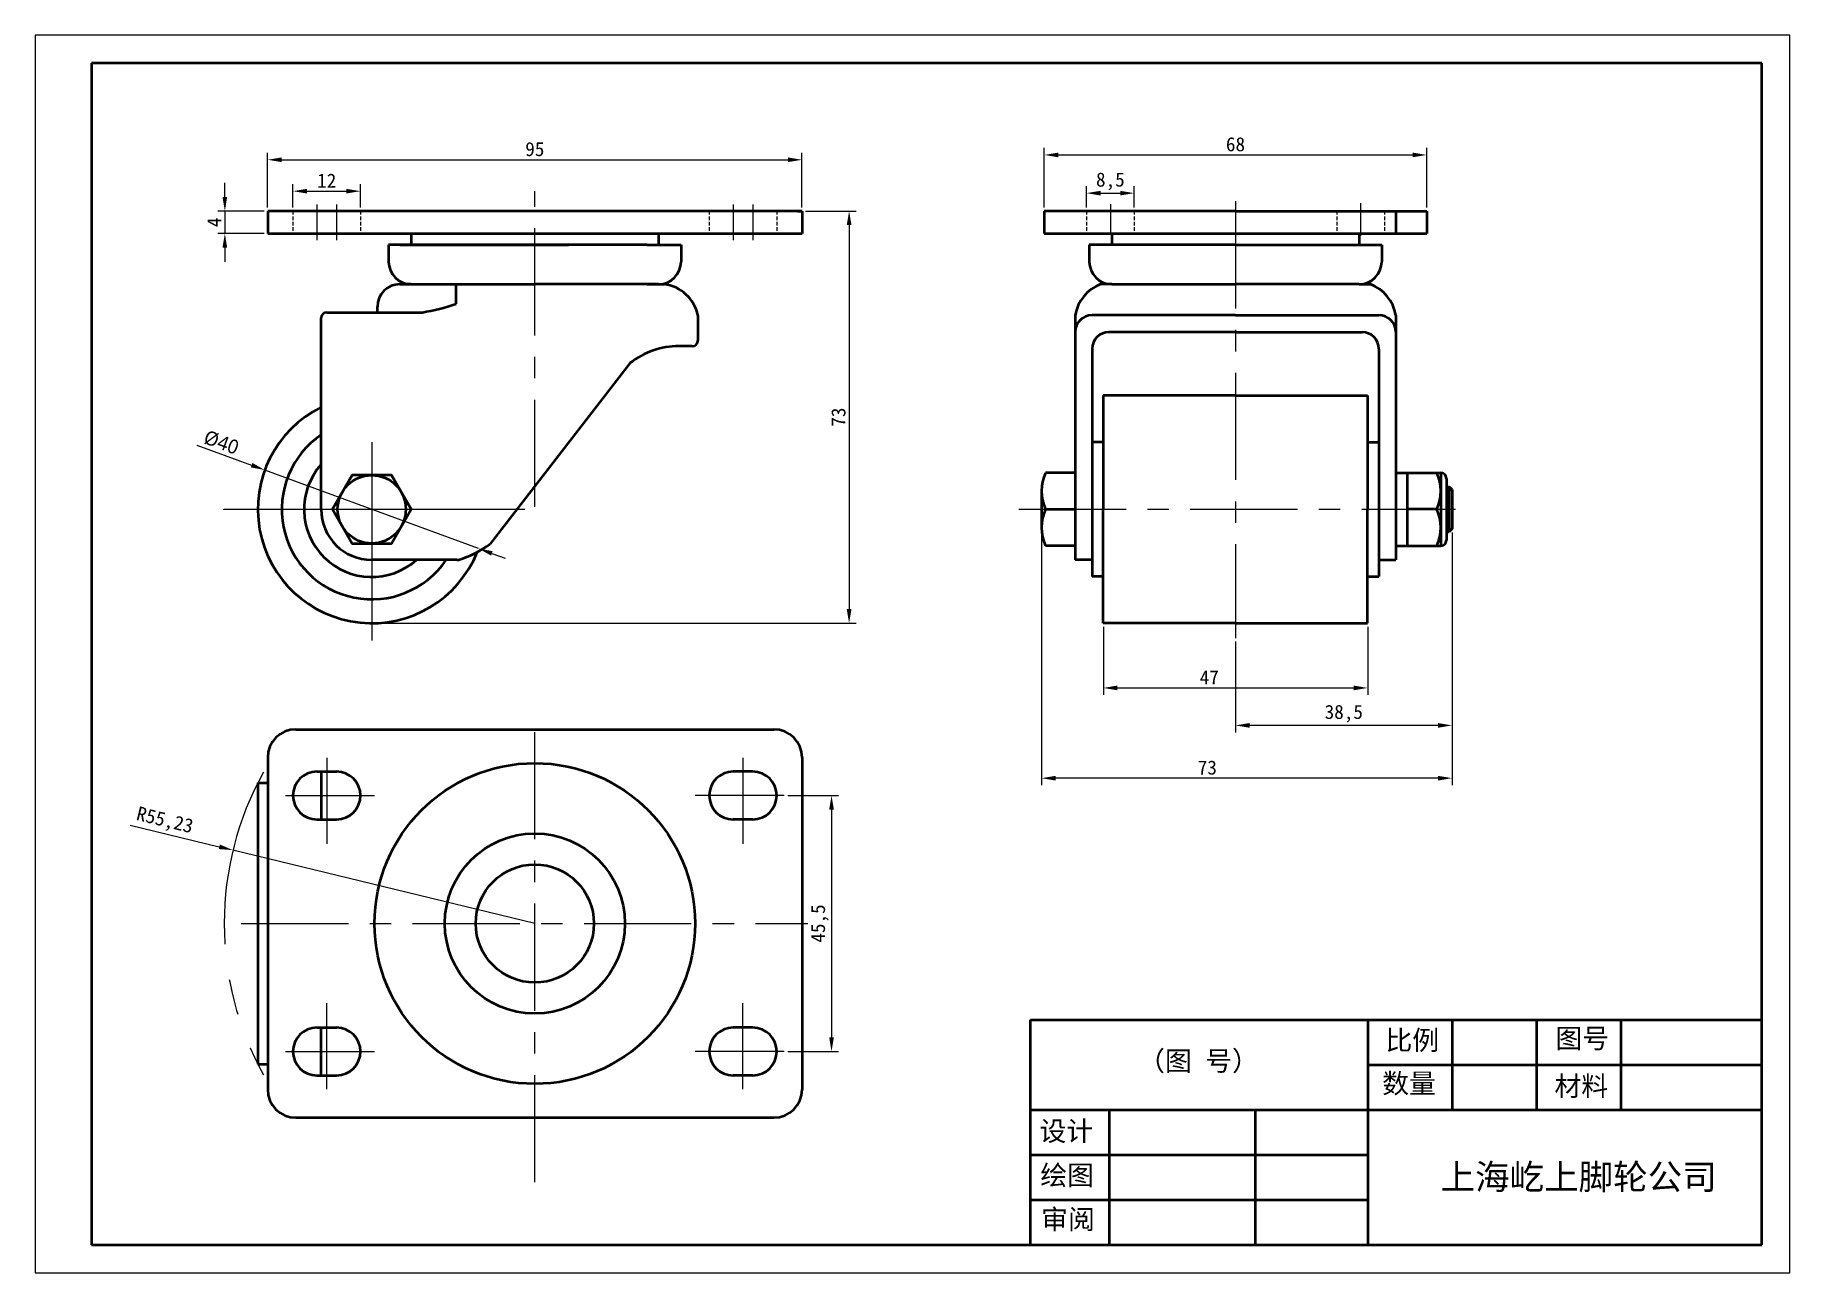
# Model space of a CAD drawing. Header units: millimetres. Extents: x 40 to 352, y 335 to 555.
import ezdxf

# ---------------------------------------------------------------- set-up
doc = ezdxf.new("R2010")
doc.units = ezdxf.units.MM
doc.linetypes.add('CENTERX2', pattern=[101.6, 63.5, -12.7, 12.7, -12.7])
doc.linetypes.add('DASHED2', pattern=[9.525, 6.35, -3.175])
doc.layers.get('Defpoints').update_dxf_attribs({"lineweight": 50})
for name, color, linetype, lineweight in [('c', 4, 'Continuous', 25), ('zhoxinxian', 1, 'CENTERX2', 25), ('图层1', 6, 'DASHED2', 25), ('图层2', 5, 'CENTERX2', 25)]:
    doc.layers.add(name, color=color, linetype=linetype, lineweight=lineweight)
doc.styles.get("Standard").update_dxf_attribs({"font": ''})
doc.styles.get('Standard').set_extended_font_data('SimSun')
doc.dimstyles.new('ISO-25', dxfattribs={"dimtxt": 2.5, "dimasz": 2.5, "dimexe": 1.25, "dimexo": 0.625, "dimtad": 1, "dimtxsty": 'Standard', "dimcen": 2.5, "dimadec": 0, "dimazin": 0, "dimtfac": 1, "dimtmove": 0, "dimatfit": 3, "dimfxl": 1, "dimarcsym": 0})

# ---------------------------------------------------------------- blocks, each defined once
blk = doc.blocks.new('*D1')
at = {"layer": 'c', "color": 0, "lineweight": -2}
for p, q in [((81.35, 524.35), (81.35, 534.09)), ((176.35, 524.35), (176.35, 534.09)), ((83.85, 532.84), (173.85, 532.84))]:
    blk.add_line(p, q, dxfattribs=at)
at = {"layer": 'c', "color": 0}
for points in [[(83.85, 533.26), (83.85, 532.42), (81.35, 532.84)], [(173.85, 532.42), (173.85, 533.26), (176.35, 532.84)]]:
    blk.add_solid(points, dxfattribs=at)
at = {"layer": 'Defpoints', "color": 0}
for p in [(176.35, 532.84), (81.35, 523.72), (176.35, 523.72)]:
    blk.add_point(p, dxfattribs=at)
at = {"layer": 'c', "color": 0, "insert": (128.85, 534.72), "char_height": 2.5, "attachment_point": 5}
blk.add_mtext('95', dxfattribs=at)
blk = doc.blocks.new('*D2')
at = {"layer": 'c', "color": 0, "lineweight": -2}
for p, q in [((73.74, 526.22), (73.74, 528.72)), ((80.73, 523.72), (72.49, 523.72)), ((73.74, 523.72), (73.74, 519.72)), ((80.73, 519.72), (72.49, 519.72)), ((73.74, 517.22), (73.74, 514.72))]:
    blk.add_line(p, q, dxfattribs=at)
at = {"layer": 'c', "color": 0}
for points in [[(73.32, 526.22), (74.15, 526.22), (73.74, 523.72)], [(74.15, 517.22), (73.32, 517.22), (73.74, 519.72)]]:
    blk.add_solid(points, dxfattribs=at)
at = {"layer": 'Defpoints', "color": 0}
for p in [(81.35, 523.72), (73.74, 519.72), (81.35, 519.72)]:
    blk.add_point(p, dxfattribs=at)
at = {"layer": 'c', "color": 0, "insert": (71.86, 521.72), "char_height": 2.5, "attachment_point": 5, "rotation": 90}
blk.add_mtext('4', dxfattribs=at)
blk = doc.blocks.new('*D3')
at = {"layer": 'c', "color": 0, "lineweight": -2}
for p, q in [((219.43, 524.35), (219.43, 534.95)), ((221.93, 533.7), (284.93, 533.7)), ((287.43, 524.35), (287.43, 534.95))]:
    blk.add_line(p, q, dxfattribs=at)
at = {"layer": 'c', "color": 0}
for points in [[(221.93, 534.12), (221.93, 533.29), (219.43, 533.7)], [(284.93, 533.29), (284.93, 534.12), (287.43, 533.7)]]:
    blk.add_solid(points, dxfattribs=at)
at = {"layer": 'Defpoints', "color": 0}
for p in [(287.43, 533.7), (219.43, 523.72), (287.43, 523.72)]:
    blk.add_point(p, dxfattribs=at)
at = {"layer": 'c', "color": 0, "insert": (253.43, 535.58), "char_height": 2.5, "attachment_point": 5}
blk.add_mtext('68', dxfattribs=at)
blk = doc.blocks.new('*D4')
at = {"layer": 'c', "color": 0, "lineweight": -2}
for p, q in [((173.84, 419.85), (182.85, 419.85)), ((181.6, 417.35), (181.6, 376.85)), ((173.84, 374.35), (182.85, 374.35))]:
    blk.add_line(p, q, dxfattribs=at)
at = {"layer": 'c', "color": 0}
for points in [[(182.02, 417.35), (181.19, 417.35), (181.6, 419.85)], [(181.19, 376.85), (182.02, 376.85), (181.6, 374.35)]]:
    blk.add_solid(points, dxfattribs=at)
at = {"layer": 'Defpoints', "color": 0}
for p in [(173.21, 419.85), (173.21, 374.35), (181.6, 374.35)]:
    blk.add_point(p, dxfattribs=at)
at = {"layer": 'c', "color": 0, "insert": (179.52, 397.1), "char_height": 2.5, "attachment_point": 5, "rotation": 90}
blk.add_mtext('45,5', dxfattribs=at)
blk = doc.blocks.new('*D5')
at = {"layer": 'c', "color": 0, "lineweight": -2}
for p, q in [((229.93, 449.85), (229.93, 437.72)), ((276.93, 449.85), (276.93, 437.72)), ((232.43, 438.97), (274.43, 438.97))]:
    blk.add_line(p, q, dxfattribs=at)
at = {"layer": 'c', "color": 0}
for points in [[(232.43, 439.39), (232.43, 438.55), (229.93, 438.97)], [(274.43, 438.55), (274.43, 439.39), (276.93, 438.97)]]:
    blk.add_solid(points, dxfattribs=at)
at = {"layer": 'Defpoints', "color": 0}
for p in [(229.93, 450.47), (276.93, 450.47), (276.93, 438.97)]:
    blk.add_point(p, dxfattribs=at)
at = {"layer": 'c', "color": 0, "insert": (248.77, 440.84), "char_height": 2.5, "attachment_point": 5}
blk.add_mtext('47', dxfattribs=at)
blk = doc.blocks.new('*D6')
at = {"layer": 'c', "color": 0, "lineweight": -2}
for p, q in [((85.85, 524.35), (85.85, 528.51)), ((97.85, 524.35), (97.85, 528.51)), ((88.35, 527.26), (95.35, 527.26))]:
    blk.add_line(p, q, dxfattribs=at)
at = {"layer": 'c', "color": 0}
for points in [[(88.35, 527.68), (88.35, 526.85), (85.85, 527.26)], [(95.35, 526.85), (95.35, 527.68), (97.85, 527.26)]]:
    blk.add_solid(points, dxfattribs=at)
at = {"layer": 'Defpoints', "color": 0}
for p in [(97.85, 527.26), (85.85, 523.72), (97.85, 523.72)]:
    blk.add_point(p, dxfattribs=at)
at = {"layer": 'c', "color": 0, "insert": (91.85, 529.14), "char_height": 2.5, "attachment_point": 5}
blk.add_mtext('12', dxfattribs=at)
blk = doc.blocks.new('*D7')
at = {"layer": 'c', "color": 0, "lineweight": -2}
for p, q in [((226.93, 524.35), (226.93, 528.16)), ((235.43, 524.35), (235.43, 528.16)), ((229.43, 526.91), (232.93, 526.91))]:
    blk.add_line(p, q, dxfattribs=at)
at = {"layer": 'c', "color": 0}
for points in [[(229.43, 527.33), (229.43, 526.5), (226.93, 526.91)], [(232.93, 526.5), (232.93, 527.33), (235.43, 526.91)]]:
    blk.add_solid(points, dxfattribs=at)
at = {"layer": 'Defpoints', "color": 0}
for p in [(235.43, 526.91), (226.93, 523.72), (235.43, 523.72)]:
    blk.add_point(p, dxfattribs=at)
at = {"layer": 'c', "color": 0, "insert": (231.18, 529), "char_height": 2.5, "attachment_point": 5}
blk.add_mtext('8,5', dxfattribs=at)
blk = doc.blocks.new('*D8')
at = {"layer": 'c', "color": 0, "lineweight": -2}
for p, q in [((176.98, 523.72), (185.98, 523.72)), ((184.73, 521.22), (184.73, 452.97)), ((100.48, 450.47), (185.98, 450.47))]:
    blk.add_line(p, q, dxfattribs=at)
at = {"layer": 'c', "color": 0}
for points in [[(185.15, 521.22), (184.31, 521.22), (184.73, 523.72)], [(184.31, 452.97), (185.15, 452.97), (184.73, 450.47)]]:
    blk.add_solid(points, dxfattribs=at)
at = {"layer": 'Defpoints', "color": 0}
for p in [(176.35, 523.72), (99.85, 450.47), (184.73, 450.47)]:
    blk.add_point(p, dxfattribs=at)
at = {"layer": 'c', "color": 0, "insert": (182.85, 487.1), "char_height": 2.5, "attachment_point": 5, "rotation": 90}
blk.add_mtext('73', dxfattribs=at)
blk = doc.blocks.new('*D9')
at = {"layer": 'c', "color": 0, "lineweight": -2}
for p, q in [((68.76, 482.14), (78.5, 478.56)), ((118.86, 463.74), (80.84, 477.7)), ((121.21, 462.88), (123.56, 462.02))]:
    blk.add_line(p, q, dxfattribs=at)
at = {"layer": 'c', "color": 0}
for points in [[(78.35, 478.17), (78.64, 478.96), (80.84, 477.7)], [(121.35, 463.27), (121.07, 462.49), (118.86, 463.74)]]:
    blk.add_solid(points, dxfattribs=at)
at = {"layer": 'Defpoints', "color": 0}
for p in [(80.84, 477.7), (118.86, 463.74)]:
    blk.add_point(p, dxfattribs=at)
at = {"layer": 'c', "color": 0, "insert": (73.12, 482.59), "char_height": 2.5, "attachment_point": 5, "rotation": 339.8368}
blk.add_mtext('{\\fMeiryo|b0|i0|c134|p34;%%C40}', dxfattribs=at)
blk = doc.blocks.new('*D10')
at = {"layer": 'c', "color": 0, "lineweight": -2}
for p, q in [((56.91, 414.58), (72.75, 410.73)), ((128.85, 397.1), (75.18, 410.14))]:
    blk.add_line(p, q, dxfattribs=at)
at = {"layer": 'c', "color": 0}
blk.add_solid([(72.66, 410.33), (72.85, 411.14), (75.18, 410.14)], dxfattribs=at)
at = {"layer": 'Defpoints', "color": 0}
for p in [(75.18, 410.14), (128.85, 397.1)]:
    blk.add_point(p, dxfattribs=at)
at = {"layer": 'c', "color": 0, "insert": (63.02, 415.24), "char_height": 2.5, "attachment_point": 5, "rotation": 346.3401}
blk.add_mtext('R55,23', dxfattribs=at)
blk = doc.blocks.new('*D11')
at = {"layer": 'c', "color": 0, "lineweight": -2}
for p, q in [((291.93, 466.6), (291.93, 431.06)), ((253.43, 447.21), (253.43, 431.06)), ((289.43, 432.31), (255.93, 432.31))]:
    blk.add_line(p, q, dxfattribs=at)
at = {"layer": 'c', "color": 0}
for points in [[(255.93, 432.73), (255.93, 431.89), (253.43, 432.31)], [(289.43, 431.89), (289.43, 432.73), (291.93, 432.31)]]:
    blk.add_solid(points, dxfattribs=at)
at = {"layer": 'Defpoints', "color": 0}
for p in [(291.93, 467.22), (253.43, 447.83), (253.43, 432.31)]:
    blk.add_point(p, dxfattribs=at)
at = {"layer": 'c', "color": 0, "insert": (272.68, 434.39), "char_height": 2.5, "attachment_point": 5}
blk.add_mtext('38,5', dxfattribs=at)
blk = doc.blocks.new('*D12')
at = {"layer": 'c', "color": 0, "lineweight": -2}
for p, q in [((218.93, 466.12), (218.93, 421.68)), ((291.93, 466.6), (291.93, 421.68)), ((289.43, 422.93), (221.43, 422.93))]:
    blk.add_line(p, q, dxfattribs=at)
at = {"layer": 'c', "color": 0}
for points in [[(221.43, 423.34), (221.43, 422.51), (218.93, 422.93)], [(289.43, 422.51), (289.43, 423.34), (291.93, 422.93)]]:
    blk.add_solid(points, dxfattribs=at)
at = {"layer": 'Defpoints', "color": 0}
for p in [(218.93, 466.75), (291.93, 467.22), (218.93, 422.93)]:
    blk.add_point(p, dxfattribs=at)
at = {"layer": 'c', "color": 0, "insert": (248.42, 424.8), "char_height": 2.5, "attachment_point": 5}
blk.add_mtext('73', dxfattribs=at)

msp = doc.modelspace()

# ---------------------------------------------------------------- linework, layer by layer
at = {"layer": 'c'}
for p, q in [((352, 555), (40, 555)), ((40, 555), (40, 335)), ((352, 335), (352, 555)), ((290.925, 474.122), (291.925, 474.122)), ((290.925, 467.322), (291.925, 467.322)), ((40, 335), (352, 335))]:
    msp.add_line(p, q, dxfattribs=at)
at = {"layer": 'Defpoints'}
for p, q in [((50, 550), (50, 340)), ((347, 550), (50, 550)), ((347, 340), (347, 550)), ((176.354, 523.722), (81.354, 523.722)), ((81.354, 523.722), (81.354, 519.722)), ((175.568, 523.722), (176.354, 523.722)), ((175.568, 523.722), (176.354, 523.722)), ((176.354, 523.722), (176.354, 519.722)), ((253.425, 523.722), (219.425, 523.722)), ((219.425, 523.722), (219.425, 519.722)), ((253.425, 523.722), (287.425, 523.722)), ((271.425, 523.722), (275.675, 523.722)), ((281.925, 523.722), (281.925, 519.722)), ((287.425, 523.722), (287.425, 519.722)), ((81.354, 519.722), (176.354, 519.722)), ((106.854, 519.722), (106.854, 517.722)), ((150.854, 519.722), (150.854, 517.722)), ((175.568, 519.722), (176.354, 519.722)), ((219.425, 519.722), (253.425, 519.722)), ((231.425, 519.722), (231.425, 517.722)), ((253.425, 519.722), (287.425, 519.722)), ((275.425, 519.722), (275.425, 517.722)), ((104.854, 517.722), (102.854, 517.722)), ((102.854, 517.722), (102.854, 514.722)), ((106.854, 517.722), (102.854, 517.722)), ((104.854, 517.722), (134.854, 517.722)), ((128.854, 517.722), (106.854, 517.722)), ((148.854, 517.722), (128.854, 517.722)), ((148.854, 517.722), (152.854, 517.722)), ((150.854, 517.722), (154.854, 517.722)), ((154.854, 517.722), (154.854, 514.722)), ((227.425, 517.722), (227.425, 514.722)), ((231.425, 517.722), (227.425, 517.722)), ((253.425, 517.722), (231.425, 517.722)), ((253.425, 517.722), (275.425, 517.722)), ((275.425, 517.722), (279.425, 517.722)), ((279.425, 517.722), (279.425, 514.722)), ((104.854, 510.722), (128.854, 510.722)), ((104.854, 510.722), (128.854, 510.722)), ((106.854, 510.722), (104.854, 510.722)), ((106.854, 510.722), (128.854, 510.722)), ((114.854, 507.215), (114.854, 510.722)), ((148.854, 510.722), (128.854, 510.722)), ((150.854, 510.722), (128.854, 510.722)), ((148.854, 510.722), (151.854, 510.722)), ((150.854, 510.722), (151.854, 510.722)), ((231.425, 510.722), (229.425, 510.722)), ((231.425, 510.722), (253.425, 510.722)), ((275.425, 510.722), (253.425, 510.722)), ((275.425, 510.722), (277.425, 510.722)), ((91.854, 505.722), (108.854, 505.722)), ((100.854, 505.722), (100.854, 506.722)), ((90.854, 470.722), (90.854, 504.722)), ((157.854, 505.222), (157.854, 500.722)), ((224.925, 505.222), (224.925, 461.722)), ((253.425, 505.222), (227.925, 505.222)), ((253.425, 505.222), (278.925, 505.222)), ((281.925, 505.222), (281.925, 461.722)), ((156.854, 499.722), (154.473, 499.722)), ((224.925, 501.222), (224.925, 461.722)), ((227.925, 499.222), (227.925, 458.77)), ((253.425, 502.222), (230.925, 502.222)), ((253.425, 502.222), (275.925, 502.222)), ((278.925, 499.222), (278.925, 458.77)), ((281.925, 501.222), (281.925, 461.722)), ((145.798, 496.723), (120.89, 464.59)), ((253.425, 490.972), (229.925, 490.972)), ((229.925, 490.972), (229.925, 470.722)), ((253.425, 490.972), (276.925, 490.972)), ((276.925, 490.972), (276.925, 470.722)), ((229.925, 482.675), (227.925, 482.675)), ((276.925, 482.675), (278.925, 482.675)), ((224.925, 477.222), (219.652, 477.222)), ((281.925, 477.222), (288.925, 477.222)), ((283.925, 477.222), (283.925, 464.222)), ((288.925, 477.222), (289.925, 477.222)), ((289.925, 477.222), (289.925, 464.222)), ((290.925, 476.222), (290.925, 465.222)), ((290.925, 474.722), (291.425, 474.722)), ((291.425, 474.722), (291.425, 466.722)), ((291.925, 474.222), (291.425, 474.722)), ((218.925, 473.972), (218.925, 467.472)), ((291.925, 474.222), (291.925, 467.222)), ((73.604, 470.722), (73.604, 470.644)), ((219.652, 470.722), (224.925, 470.722)), ((229.925, 450.472), (229.925, 470.722)), ((276.925, 450.472), (276.925, 470.722)), ((289.198, 470.722), (283.925, 470.722)), ((290.925, 466.722), (291.425, 466.722)), ((291.925, 467.222), (291.425, 466.722)), ((224.925, 464.222), (219.652, 464.222)), ((281.925, 464.222), (288.925, 464.222)), ((288.925, 464.222), (289.925, 464.222)), ((115.003, 461.722), (99.854, 461.722)), ((227.925, 461.722), (224.925, 461.722)), ((229.925, 458.77), (227.925, 458.77)), ((276.925, 458.77), (278.925, 458.77)), ((278.925, 461.722), (281.925, 461.722)), ((253.425, 450.472), (229.925, 450.472)), ((253.425, 450.472), (230.925, 450.472)), ((253.425, 450.472), (276.925, 450.472)), ((253.425, 450.472), (275.925, 450.472)), ((81.354, 426.598), (81.354, 367.598)), ((176.354, 426.598), (176.354, 367.598)), ((79.604, 422.098), (79.604, 372.098)), ((90.854, 424.098), (90.854, 415.598)), ((90.854, 370.098), (90.854, 378.598)), ((217, 340), (217, 380)), ((217, 380), (347, 380)), ((277, 340), (277, 380)), ((292, 364), (292, 380)), ((307, 364), (307, 380)), ((322, 364), (322, 380)), ((277, 372), (347, 372)), ((217, 364), (347, 364)), ((231, 340), (231, 364)), ((257, 340), (257, 364)), ((217, 356), (277, 356)), ((217, 348), (277, 348)), ((50, 340), (347, 340))]:
    msp.add_line(p, q, dxfattribs=at)
at = {"layer": 'Defpoints', "ltscale": 0.3}
for p, q in [((86.354, 431.598), (171.354, 431.598)), ((79.604, 422.098), (81.354, 422.098)), ((90.104, 424.098), (93.604, 424.098)), ((167.604, 424.098), (164.104, 424.098)), ((90.104, 415.598), (93.604, 415.598)), ((167.604, 415.598), (164.104, 415.598)), ((90.104, 378.598), (93.604, 378.598)), ((167.604, 378.598), (164.104, 378.598)), ((79.604, 372.098), (81.354, 372.098)), ((90.104, 370.098), (93.604, 370.098)), ((167.604, 370.098), (164.104, 370.098)), ((86.354, 362.598), (171.354, 362.598))]:
    msp.add_line(p, q, dxfattribs=at)
at = {"layer": 'Defpoints'}
msp.add_lwpolyline([(92.854, 470.722), (96.354, 464.66), (103.354, 464.66), (106.854, 470.722), (103.354, 476.785), (96.354, 476.785)], close=True, dxfattribs=at)
for centre, radius in [((99.854, 470.722), 6.062), ((128.854, 397.098), 28.5), ((128.854, 397.098), 16), ((128.854, 397.098), 10.5)]:
    msp.add_circle(centre, radius, dxfattribs=at)
for centre, radius, start, end in [((106.854, 514.722), 4, 180, 270), ((150.854, 514.722), 4, 270, 0), ((231.425, 514.722), 4, 180, 270), ((275.425, 514.722), 4, 270, 0), ((104.854, 506.722), 4, 90, 180), ((150.958, 503.722), 7.057, 12.27196, 82.70715), ((232.011, 504.016), 7.187, 111.08219, 170.339), ((274.84, 504.016), 7.187, 9.661, 68.91781), ((91.854, 504.722), 1, 90, 180), ((101.297, 548.899), 43.833, 279.92759, 288.01623), ((227.925, 502.222), 3, 90, 180), ((278.925, 502.222), 3, 360, 90), ((154.473, 485.678), 14.044, 90, 128.14939), ((156.854, 500.722), 1, 270, 0), ((230.925, 499.222), 3, 90, 180), ((275.925, 499.222), 3, 360, 90), ((99.854, 470.722), 20.25, 116.3878, 337.88134), ((99.854, 470.722), 16, 124.22887, 325.77113), ((99.854, 470.722), 12.024, 138.46242, 311.53758), ((226.554, 473.972), 7.629, 154.78623, 205.21377), ((282.296, 473.972), 7.629, 334.78623, 25.21377), ((289.925, 476.222), 1, 0, 90), ((99.854, 470.722), 9, 180, 270), ((226.554, 467.472), 7.629, 154.78623, 205.21377), ((282.296, 467.472), 7.629, 334.78623, 25.21377), ((289.925, 465.222), 1, 270, 0), ((111.066, 477.098), 15.905, 285.31807, 308.14939), ((115.003, 462.722), 1, 270, 285.31807), ((86.354, 426.598), 5, 90, 180), ((171.354, 426.598), 5, 360, 90), ((90.104, 419.848), 4.25, 90, 270), ((93.604, 419.848), 4.25, 270, 90), ((164.104, 419.848), 4.25, 90, 270), ((167.604, 419.848), 4.25, 270, 90), ((90.104, 374.348), 4.25, 90, 270), ((93.604, 374.348), 4.25, 270, 90), ((164.104, 374.348), 4.25, 90, 270), ((167.604, 374.348), 4.25, 270, 90), ((86.354, 367.598), 5, 180, 270), ((171.354, 367.598), 5, 270, 0)]:
    msp.add_arc(centre, radius, start, end, dxfattribs=at)
at = {"layer": 'zhoxinxian', "ltscale": 0.3}
for p, q in [((90.104, 524.899), (90.104, 518.556)), ((93.604, 524.899), (93.604, 518.556)), ((128.854, 471.137), (128.854, 527.279)), ((167.604, 524.899), (167.604, 518.556)), ((231.175, 524.953), (231.175, 519.722)), ((253.425, 525.46), (253.425, 447.832)), ((275.675, 525.149), (275.675, 519.346)), ((214.911, 470.722), (292.543, 470.722)), ((128.854, 351.122), (128.854, 431.598)), ((91.854, 426.568), (91.854, 411.254)), ((165.854, 426.568), (165.854, 411.254)), ((84.497, 419.848), (100.357, 419.848)), ((173.21, 419.848), (157.351, 419.848)), ((76.646, 397.098), (177.389, 397.098)), ((91.854, 367.628), (91.854, 382.942)), ((165.854, 367.628), (165.854, 382.942)), ((84.497, 374.348), (100.357, 374.348)), ((173.21, 374.348), (157.351, 374.348))]:
    msp.add_line(p, q, dxfattribs=at)
at = {"layer": 'zhoxinxian', "ltscale": 0.1}
msp.add_line((164.104, 524.899), (164.104, 518.556), dxfattribs=at)
at = {"layer": 'zhoxinxian'}
for p, q in [((99.854, 482.675), (99.854, 447.388)), ((73.604, 470.722), (127.088, 470.722))]:
    msp.add_line(p, q, dxfattribs=at)
at = {"layer": '图层1', "ltscale": 0.1}
for p, q in [((85.854, 523.722), (85.854, 519.722)), ((97.854, 523.722), (97.854, 519.722)), ((159.854, 523.722), (159.854, 519.722)), ((171.854, 523.722), (171.854, 519.722)), ((226.925, 523.722), (226.925, 519.722)), ((235.425, 523.722), (235.425, 519.722)), ((271.425, 523.722), (271.425, 519.722)), ((279.925, 523.722), (279.925, 519.722))]:
    msp.add_line(p, q, dxfattribs=at)
at = {"layer": '图层2', "ltscale": 0.5}
msp.add_arc((128.854, 397.098), 55.232, 150.85362, 209.15685, dxfattribs=at)

# ---------------------------------------------------------------- texts
at = {"layer": 'Defpoints', "attachment_point": 1}
for s, insert, char_height, width in [('\\pi3.0958;比例', (277, 378.116), 3.5, 15), ('图号', (310.297, 378.43), 3.5, 15), ('（图 号）', (236.106, 374.427), 3.5, 60), ('数量', (279.512, 370.43), 3.5, 15), ('材料', (310.14, 369.959), 3.5, 15), ('设计', (218.57, 361.959), 3.5, 14), ('绘图', (218.727, 354.116), 3.5, 14), ('{\\fSimSun|b1|i0|c134|p2;上海屹上脚轮公司}', (289.882, 354.32), 4.5, 53.73261), ('审阅', (218.884, 346.273), 3.5, 14)]:
    msp.add_mtext(s, dxfattribs=dict(at, insert=insert, char_height=char_height, width=width))

# ---------------------------------------------------------------- dimensions: what is measured, and where the dimension line sits
at = {"layer": 'c'}
for base, p1, p2, picture, middle in [((287.425, 533.703), (219.425, 523.722), (287.425, 523.722), '*D3', (253.425, 533.703)), ((218.925, 422.926), (291.925, 467.222), (218.925, 466.749), '*D12', (248.417, 422.926)), ((276.925, 438.97), (229.925, 450.472), (276.925, 450.472), '*D5', (248.767, 438.97))]:
    dim = msp.add_linear_dim(base=base, p1=p1, p2=p2, dimstyle='ISO-25', dxfattribs=at)
    dim.commit()
    dim.dimension.update_dxf_attribs({"geometry": picture, "text_midpoint": middle, "dimtype": 160})
for base, p1, p2, picture, middle in [((176.354, 532.841), (81.354, 523.722), (176.354, 523.722), '*D1', (128.854, 534.716)), ((97.854, 527.265), (85.854, 523.722), (97.854, 523.722), '*D6', (91.854, 529.14)), ((235.425, 526.914), (226.925, 523.722), (235.425, 523.722), '*D7', (231.175, 528.998)), ((253.425, 432.309), (291.925, 467.222), (253.425, 447.832), '*D11', (272.675, 434.392))]:
    dim = msp.add_linear_dim(base=base, p1=p1, p2=p2, dimstyle='ISO-25', dxfattribs=at)
    dim.commit()
    dim.dimension.update_dxf_attribs({"geometry": picture, "text_midpoint": middle})
for base, p1, p2, picture, middle in [((73.736, 519.722), (81.354, 523.722), (81.354, 519.722), '*D2', (71.861, 521.722)), ((181.604, 374.348), (173.21, 419.848), (173.21, 374.348), '*D4', (179.521, 397.098))]:
    dim = msp.add_linear_dim(base=base, p1=p1, p2=p2, angle=90, dimstyle='ISO-25', dxfattribs=at)
    dim.commit()
    dim.dimension.update_dxf_attribs({"geometry": picture, "text_midpoint": middle})
dim = msp.add_linear_dim(base=(184.729, 450.472), p1=(176.354, 523.722), p2=(99.854, 450.472), angle=90, text='73', dimstyle='ISO-25', override={"dimtxsty": 'Standard'}, dxfattribs=at)
dim.commit()
dim.dimension.update_dxf_attribs({"geometry": '*D8', "text_midpoint": (182.854, 487.097)})
dim = msp.add_diameter_dim_2p(p1=(118.863, 463.742), p2=(80.845, 477.703), text='{\\fMeiryo|b0|i0|c134|p34;%%C40}', dimstyle='ISO-25', override={"dimtxsty": 'Standard'}, dxfattribs=at)
dim.commit()
dim.dimension.update_dxf_attribs({"geometry": '*D9', "text_midpoint": (74.322, 480.098), "dimtype": 163})
dim = msp.add_radius_dim(center=(128.854, 397.098), mpoint=(75.184, 410.142), dimstyle='ISO-25', dxfattribs=at)
dim.commit()
dim.dimension.update_dxf_attribs({"geometry": '*D10', "text_midpoint": (62.53, 413.217), "dimtype": 164})

doc.saveas('drawing.dxf')
